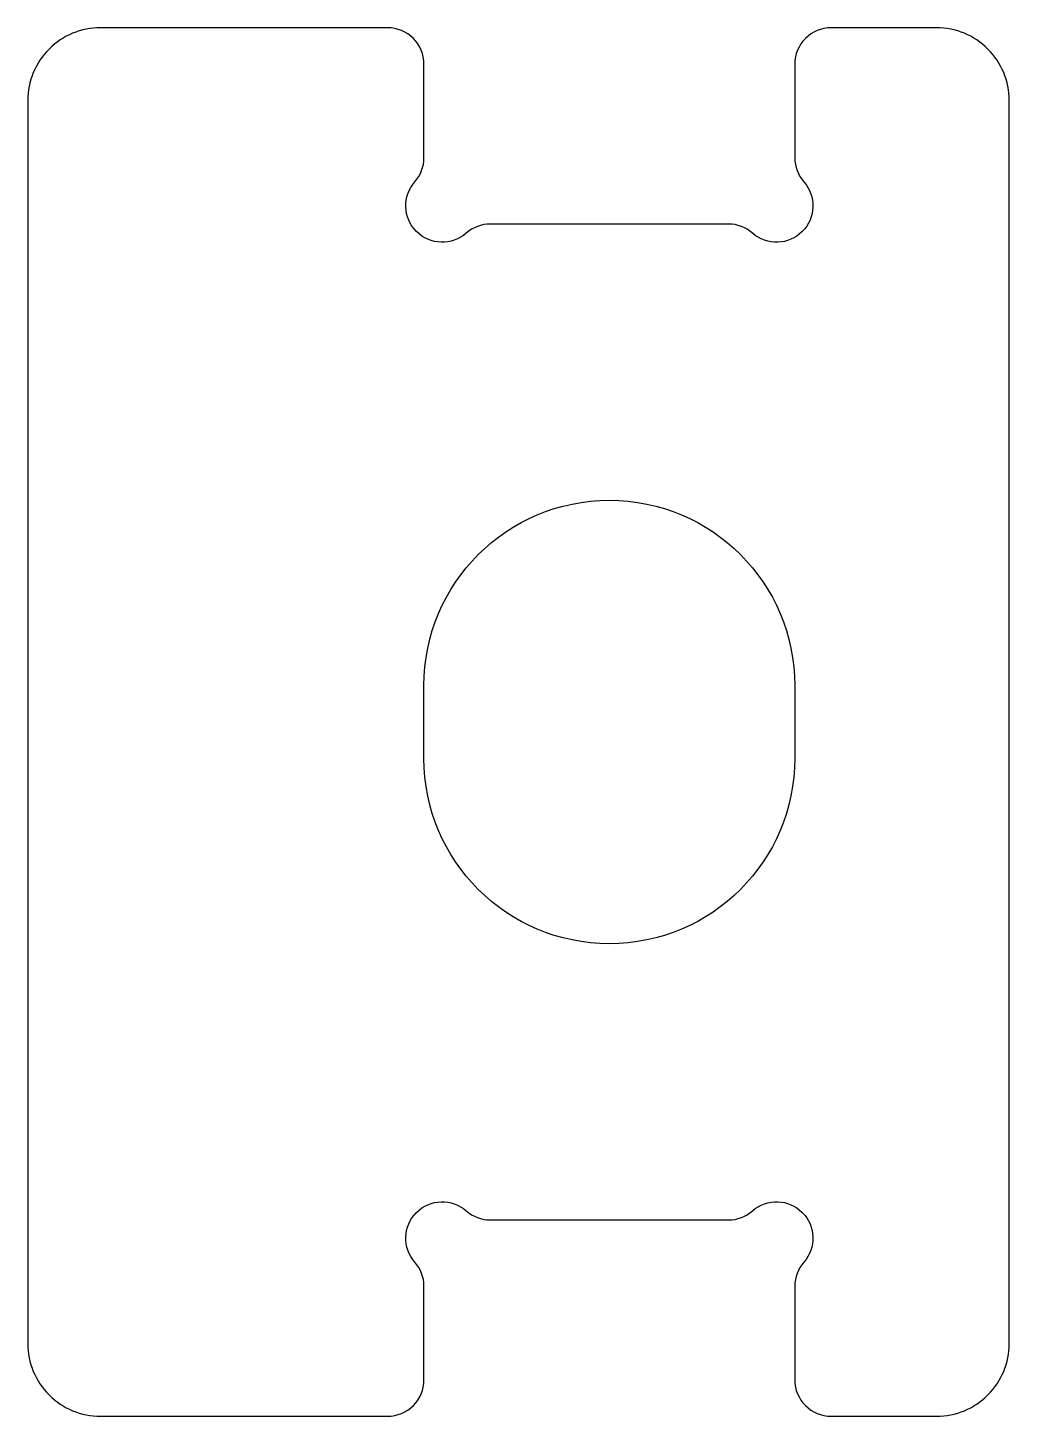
# Model space of a CAD drawing. Header units: millimetres. Extents: x -643.5 to -630, y -9.8 to 9.3.
import ezdxf

# ---------------------------------------------------------------- set-up
doc = ezdxf.new("R2010")
doc.units = ezdxf.units.MM
doc.layers.get('0').update_dxf_attribs({"linetype": 'CONTINUOUS'})

msp = doc.modelspace()

# ---------------------------------------------------------------- linework, layer by layer
for points in [[(-633.861, -7.1, 0.182676), (-633.531, -6.975, -0.939221), (-632.825, -7.681, 0.182676), (-632.95, -8.011), (-632.95, -9.3, 0.414214), (-632.45, -9.8), (-631, -9.8, 0.414214), (-630, -8.8), (-630, 8.3, 0.414214), (-631, 9.3), (-632.45, 9.3, 0.414214), (-632.95, 8.8), (-632.95, 7.511, 0.182676), (-632.825, 7.181, -0.939221), (-633.531, 6.475, 0.182676), (-633.861, 6.6), (-637.139, 6.6, 0.182676), (-637.469, 6.475, -0.939221), (-638.175, 7.181, 0.182676), (-638.05, 7.511), (-638.05, 8.8, 0.414214), (-638.55, 9.3), (-642.5, 9.3, 0.414214), (-643.5, 8.3), (-643.5, -8.8, 0.414214), (-642.5, -9.8), (-638.55, -9.8, 0.414214), (-638.05, -9.3), (-638.05, -8.011, 0.182676), (-638.175, -7.681, -0.939221), (-637.469, -6.975, 0.182676), (-637.139, -7.1)], [(-632.95, 0.25), (-632.95, -0.75, -1), (-638.05, -0.75), (-638.05, 0.25, -1)]]:
    msp.add_lwpolyline(points, format="xyb", close=True)

doc.saveas('drawing.dxf')
